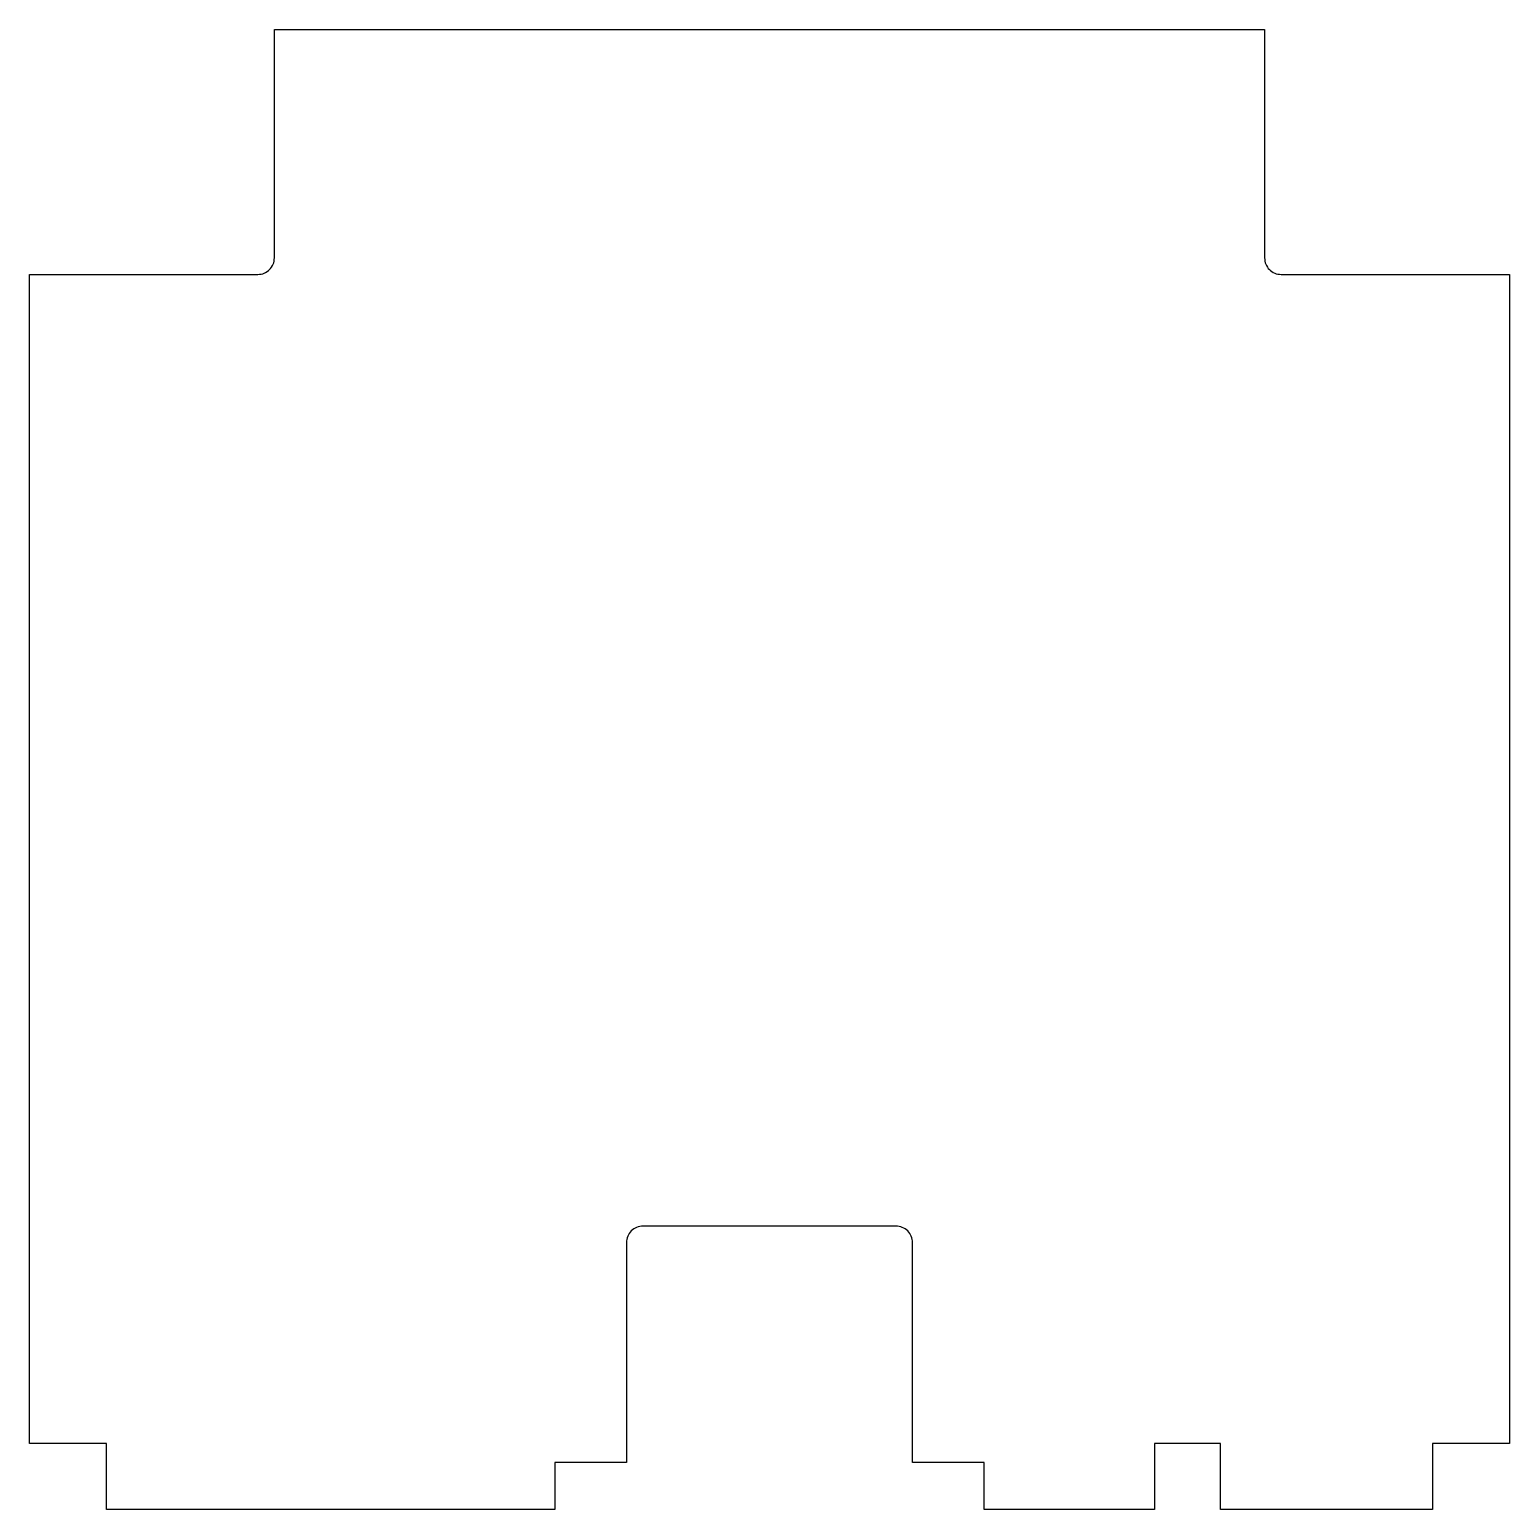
# Model space of a CAD drawing. Header units: millimetres. Extents: x -320 to -51, y -370 to -101.
import ezdxf

# ---------------------------------------------------------------- set-up
doc = ezdxf.new("R2010")
doc.units = ezdxf.units.MM
doc.layers.get('0').update_dxf_attribs({"linetype": 'CONTINUOUS'})

msp = doc.modelspace()

# ---------------------------------------------------------------- linework, layer by layer
msp.add_lwpolyline([(-319.81, -357.5), (-319.81, -145), (-278.31, -145, 0.414214), (-275.31, -142), (-275.31, -100.5), (-95.31, -100.5), (-95.31, -142, 0.414214), (-92.31, -145), (-50.81, -145), (-50.81, -357.5), (-64.81, -357.5), (-64.81, -369.5), (-103.31, -369.5), (-103.31, -357.5), (-115.31, -357.5), (-115.31, -369.5), (-146.31, -369.5), (-146.31, -361), (-159.31, -361), (-159.31, -321, 0.414214), (-162.31, -318), (-208.31, -318, 0.414214), (-211.31, -321), (-211.31, -361), (-224.31, -361), (-224.31, -369.5), (-305.81, -369.5), (-305.81, -357.5)], format="xyb", close=True)

doc.saveas('drawing.dxf')
